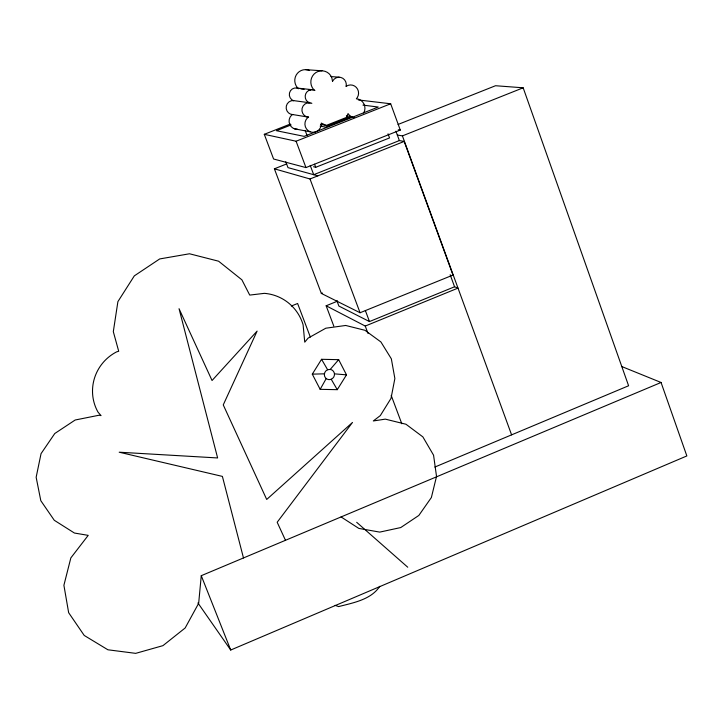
<?xml version="1.0" encoding="UTF-8"?>
<svg xmlns="http://www.w3.org/2000/svg" width="723" height="723" viewBox="0 0 723 723"><rect width="100%" height="100%" fill="white"/><g stroke="black" fill="none" stroke-linecap="round" stroke-linejoin="round"><path stroke-width="1.08" d="M197.921 602.955L230.718 650.031L686.85 455.942L661.057 382.476L201.265 575.689L198.662 603.316L185.151 627.989L162.946 645.648L135.698 653.357L107.908 649.787L84.22 635.445L68.649 612.679L63.904 585.278L70.845 557.903L88.215 535.363L74.415 533.032L54.279 520.28L40.813 500.696L36.15 477.27L41.048 453.646L54.776 433.511L75.174 420.009L99.051 415.228L101.075 415.626L98.039 412.164A43.895 43.082 -38.3 0 1 116.638 351.857L118.708 351.27L113.312 331.658L117.903 301.618L134.324 275.861L159.684 258.942L189.507 253.773L218.59 261.202L241.898 279.828L249.715 295.083L264.428 293.348A45.784 44.79 -56.1 0 1 303.1 324.763L304.745 342.169L308.079 338.147L325.811 328.206L345.702 325.467L364.961 330.294L380.913 341.961L391.342 358.825L394.866 378.527L391.016 398.355L380.325 415.589L373.312 420.958L385.332 419.132L405.983 424.247L422.874 436.891L433.565 455.192L436.529 476.43L431.369 497.532L418.834 515.445L400.75 527.555L379.729 532.11L358.816 528.405L341.075 516.936M294.261 128.748L310.248 131.83A8.405 8.206 -83.1 0 0 321.283 123.082L326.218 125.441L346.444 117.433L348.052 113.574A9.489 9.218 -83.1 0 0 354.153 117.623M379.774 586.317C371.089 599.683 353.095 602.855 338.617 606.588L335.111 605.341M320.162 389.336L312.291 374.153L321.563 359.295L338.671 359.674L346.498 374.857L337.261 389.67L320.162 389.336L326.209 378.572M330.239 369.408A5.188 5.034 -57.2 0 1 333.854 376.891A5.188 5.034 -57.2 0 1 325.567 377.966A5.188 5.034 -57.2 0 1 327.618 369.742L330.239 369.408L338.671 359.674M363.705 112.978A9.489 9.218 -83.1 0 0 356.367 98.807L357.343 97.515A8.224 7.989 -84.6 0 0 346.434 86.164L346.037 86.534L346.299 84.184A7.501 7.293 -85.8 0 0 332.752 80.904L332.544 81.473L331.821 77.723A11.197 10.899 -86.8 0 0 315.978 72.508A11.197 10.899 -86.8 0 0 313.556 89.435L314.903 90.492L313.113 89.806A6.814 6.643 -85.9 0 0 307.727 101.871L311.848 103.308L306.95 103.028A7.257 7.085 -84.7 0 0 306.444 116.737L308.567 117.153L307.456 117.876A8.405 8.206 -83.1 0 0 310.239 131.821M434.821 467.067L628.603 385.766L523.172 87.799L495.526 85.73L398.084 124.455M336.945 300.895L338.888 306.064L369.48 321.563L454.568 286.778L458.002 288.106L365.251 326.055L326.145 305.784L337.614 301.111M286.317 164.067L274.388 168.811L321.337 293.421L360.063 312.752L453.213 274.975M321.337 293.421L322.368 292.996M291.351 306.028L297.605 303.488L310.339 337.072M290.384 124.022L264.293 134.324L273.592 159.006L305.965 167.591L400.289 130.068L390.682 103.778L358.319 99.937M313.538 166.751L315.716 167.311L389.552 137.921L388.043 133.809M397.325 135.02L402.413 135.888L523.172 87.799M404.455 141.491L399.358 140.578L313.71 174.704L310.23 165.413M274.388 168.811L310.013 178.979L404.175 141.437L452.914 274.867M264.293 134.324L296.096 141.229L390.682 103.778M291.116 124.925L276.466 130.718L304.157 136.367L378.237 107.04L362.964 105.106M293.43 100.551L291.026 100.849A7.031 6.869 -85.7 0 0 290.556 114.135L292.923 114.596M312.291 374.153L324.401 373.818M305.594 69.643L321.997 70.809M330.953 76.548L339.412 77.225M334.478 373.854L346.498 374.857M293.674 100.768L291.785 99.729A6.597 6.444 -86.9 0 1 296.999 88.043L313.113 89.806M300.885 88.947L304.121 89.3M308.432 89.779L310.592 90.013M293.303 100.569L309.29 102.729M346.362 115.897L351.911 116.737L325.702 127.112L320.144 126.127M346.444 117.433L348.35 117.722L328.052 125.757L320.723 124.483M398.256 129.742L400.289 130.068M308.567 117.153L292.616 114.532L291.532 115.237A8.143 7.962 -84 0 0 297.424 129.227M317.858 175.843L287.998 167.637L285.784 161.753M296.999 88.043L298.735 88.712L297.424 87.682A10.845 10.574 -87.8 0 1 309.561 70.529M621.536 366.444L661.057 382.476M356.692 522.304L407.745 567.221M321.563 359.295L327.618 369.742M331.224 379.259L337.261 389.67M285.477 540.298L277.18 522.25L352.49 422.449L266.706 499.457L223.253 404.898L257.108 331.098L212.047 380.506L179.042 308.694L217.623 457.948L119.196 452.209L222.395 476.403L243.479 557.948M201.265 575.689L230.718 650.031M326.145 305.784L333.791 326.091M305.133 130.357L307.103 135.644M314.559 164.22L315.716 167.311M365.341 310.483L369.48 321.563M296.096 141.229L305.965 167.591M365.251 326.055L367.998 333.402M391.197 395.4L401.816 423.777M310.013 178.979L360.063 312.752M450.158 274.713L454.568 286.778M395.924 131.179L399.358 140.578M402.413 135.888L511.595 434.857"/></g></svg>
